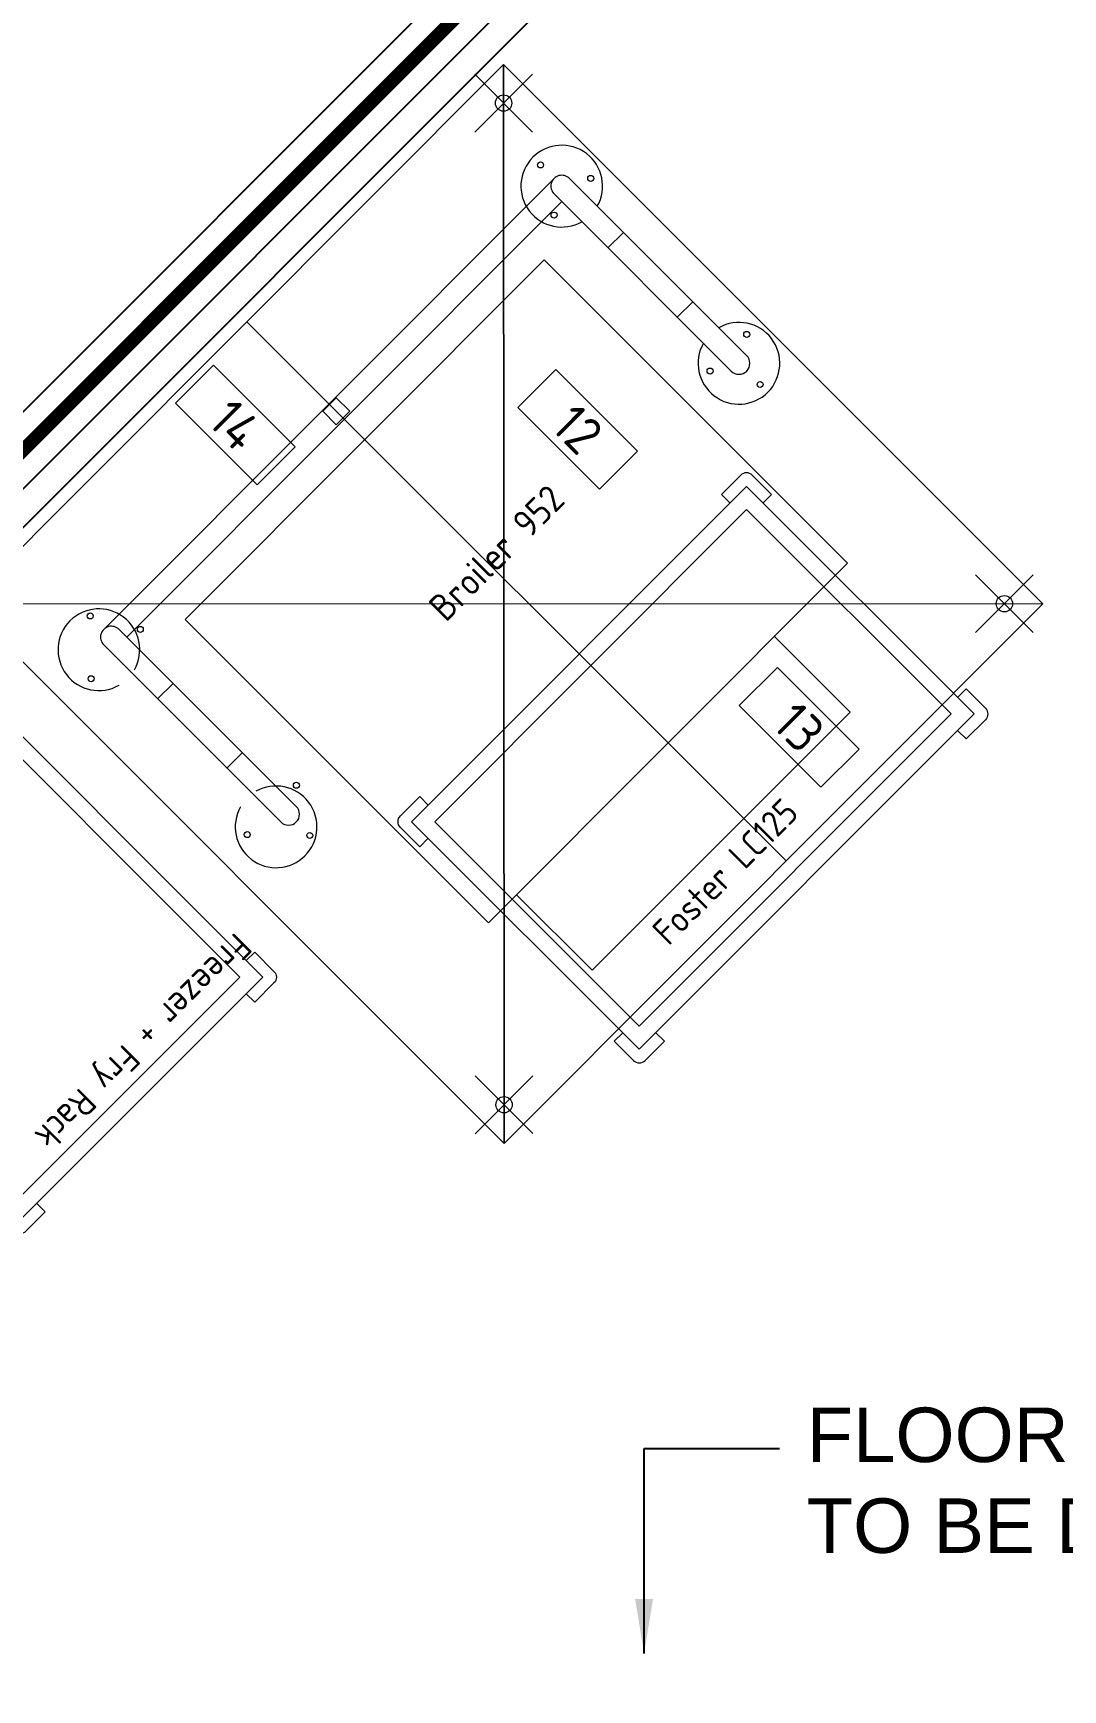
# Model space of a CAD drawing. Header units: millimetres. Extents: x 396580293 to 396624419, y 2853145456 to 2853176656.
# Drawn here: x 396595420 to 396597311, y 2853160069 to 2853163110 of the extents above; entities that cross this region are included whole.
import ezdxf
from ezdxf.enums import TextEntityAlignment as Align

# ---------------------------------------------------------------- set-up
doc = ezdxf.new("R2010")
doc.units = ezdxf.units.MM
doc.header["$LTSCALE"] = 800
doc.header["$MEASUREMENT"] = 0
doc.linetypes.add('HIDDEN', pattern=[0.375, 0.25, -0.125])
for name, color, linetype, lineweight in [('17_A-FIXT_KIT_Pen_No__20', 1, 'Continuous', 0), ('410P', 4, 'Continuous', 13), ('45_A-WALL_CLAD_Pen_No__100', 2, 'Continuous', 13)]:
    doc.layers.add(name, color=color, linetype=linetype, lineweight=lineweight)
for name, color, linetype in [('A-HATCH GYPSUM', 9, 'Continuous'), ('BLOCK', 3, 'Continuous'), ('DIM', 55, 'Continuous'), ('FIRELINE', 6, 'Continuous')]:
    doc.layers.add(name, color=color, linetype=linetype)
doc.layers.add('L-PLINE', color=6, linetype='HIDDEN', plot=False)
doc.styles.add('ARIAL', font='arial.ttf')
doc.styles.add('GENERATED_STYLE_4', font='isocp.shx')
doc.styles.add('ISO8', font='isocp.shx')
doc.dimstyles.new('dim-50', dxfattribs={"dimscale": 50, "dimtxt": 2, "dimasz": 2, "dimexe": 1, "dimexo": 1, "dimgap": 1, "dimtad": 1, "dimdec": 0, "dimrnd": 5, "dimdsep": 46, "dimtxsty": 'ARIAL', "dimcen": 1, "dimdle": 1, "dimclrd": 1, "dimclre": 1, "dimclrt": 3, "dimadec": 0, "dimazin": 0, "dimtfac": 0.1, "dimtdec": 0, "dimtix": 1, "dimtmove": 1, "dimatfit": 3, "dimfxl": 1, "dimtvp": 1.5, "dimfrac": 2, "dimtolj": 1, "dimtzin": 0, "dimarcsym": 0})

# ---------------------------------------------------------------- blocks, each defined once
blk = doc.blocks.new('POS_G')
at = {"layer": '410P'}
blk.add_lwpolyline([(-106.06601721, -49.49747469800001), (-106.06601721, 49.49747469800001), (106.06601721, 49.49747469800001), (106.06601721, -49.49747469800001)], close=True, dxfattribs=at)
at = {"layer": '410P', "color": 3, "style": 'ISO8'}
blk.add_attdef('POS', text='', height=70.71067814000001, dxfattribs=at).set_placement((0, 0), align=Align.MIDDLE)
blk = doc.blocks.new('*D35')
at = {"layer": 'Defpoints', "color": 0, "transparency": 16777216}
for p in [(396596479.7109259, 2853164763.487658), (396596365.0799956, 2853163678.118589), (396596479.7109259, 2853163563.487659), (396596479.7109259, 2853163563.487659), (396590053.2577437, 2853157137.034474)]:
    blk.add_point(p, dxfattribs=at)
at = {"layer": 'DIM', "color": 1, "lineweight": -2, "transparency": 16777216}
blk.add_arc((396596479.7109259, 2853163563.487659), 162.1126163420246, 125.9289879321951, 189.0710120789823, dxfattribs=at)
at = {"layer": 'DIM', "color": 1, "transparency": 16777216}
for points in [[(396596379.4456835, 2853163710.611649), (396596389.7266023, 2853163678.903388), (396596479.710926, 2853163725.600275)], [(396596334.471156, 2853163545.50494), (396596304.7803221, 2853163530.353521), (396596365.0799957, 2853163448.856728)]]:
    blk.add_solid(points, dxfattribs=at)
at = {"layer": 'DIM', "color": 3, "transparency": 16777216, "insert": (396596236.5421175, 2853163664.211477), "char_height": 100, "attachment_point": 5, "rotation": 67.50000000425132, "style": 'ARIAL'}
blk.add_mtext('\\A1;135°', dxfattribs=at)

msp = doc.modelspace()

# ---------------------------------------------------------------- linework, layer by layer
at = {"layer": '17_A-FIXT_KIT_Pen_No__20', "linetype": 'Continuous'}
for p, q in [((396596284.9314026, 2853161071.966583), (396596284.0227565, 2853163051.874219)), ((396596230.9976276, 2853163034.172132), (396596337.1127857, 2853162928.154329)), ((396596231.0463051, 2853162928.105652), (396596337.0641078, 2853163034.22081)), ((396595549.6957816, 2853162015.183534), (396596376.6346449, 2853162842.881765)), ((396596730.3388575, 2853162517.773484), (396596404.9190391, 2853162842.894746)), ((396596702.0674432, 2853162489.476109), (396596376.6476263, 2853162814.597371)), ((396595592.1288642, 2853162001.060807), (396596390.7963132, 2853162800.461664)), ((396596503.959854, 2853162743.944798), (396596475.6884392, 2853162715.647421)), ((396595699.2412452, 2853162033.283471), (396596358.6719784, 2853162693.319753)), ((396596915.7058138, 2853162136.796966), (396596358.6719784, 2853162693.319753)), ((396596631.2980427, 2853162616.723434), (396596603.0266293, 2853162588.426057)), ((396596802.6776007, 2853161590.290472), (396595812.2694596, 2853162579.789966)), ((396596802.6776007, 2853161590.290472), (396595812.2694596, 2853162579.789967)), ((396595976.5951084, 2853162440.352574), (396595951.857622, 2853162415.59237)), ((396595976.6178245, 2853162390.854882), (396595951.857622, 2853162415.59237)), ((396596001.3553122, 2853162415.615086), (396595976.5951084, 2853162440.352574)), ((396596001.3553122, 2853162415.615086), (396595976.6178245, 2853162390.854882)), ((396596915.7058138, 2853162136.796966), (396596256.2750801, 2853161476.760684)), ((396597256.6752853, 2853162009.333324), (396597150.5601272, 2853162115.351126)), ((396597256.6266073, 2853162115.399805), (396597150.6088046, 2853162009.284646)), ((396597274.4308962, 2853162062.374725), (396595294.5232619, 2853162061.466077)), ((396595903.3999943, 2853161690.075252), (396595577.9801768, 2853162015.196515)), ((396596256.2750801, 2853161476.760684), (396595699.2412452, 2853162033.283471)), ((396595875.1285805, 2853161661.777877), (396595549.7087625, 2853161986.89914)), ((396596920.2877578, 2853161863.502772), (396596781.3476432, 2853162002.315415)), ((396595648.7495774, 2853161887.94919), (396595677.0209912, 2853161916.246565)), ((396596446.7415703, 2853161389.521734), (396596920.2877578, 2853161863.502772)), ((396595776.0877665, 2853161760.727826), (396595804.3591808, 2853161789.025202)), ((396596446.7415703, 2853161389.521734), (396596307.8014578, 2853161528.334377)), ((396596337.9564837, 2853161089.770872), (396596231.8413252, 2853161195.788675)), ((396596231.8900031, 2853161089.722194), (396596337.9078058, 2853161195.837353))]:
    msp.add_line(p, q, dxfattribs=at)
at = {"layer": '17_A-FIXT_KIT_Pen_No__20', "linetype": 'Continuous', "flags": 128}
for points in [[(396595294.5232629, 2853162061.466077), (396596284.931403, 2853161071.966582), (396597274.4308966, 2853162062.374724), (396596284.0227555, 2853163051.874217)], [(396596533.2151984, 2853161244.602141), (396596115.1214765, 2853161662.312284), (396596730.0247325, 2853162277.780199), (396597148.1184548, 2853161860.070057)], [(396596157.5480679, 2853161662.331754), (396596730.0442036, 2853162235.353607), (396597105.6918625, 2853161860.050585), (396596533.1957272, 2853161287.028732)], [(396595841.821091, 2853161376.929573), (396595232.9994286, 2853161985.751235), (396594787.5201648, 2853161540.271969), (396595396.3418263, 2853160931.450308)], [(396595232.9994291, 2853161943.324638), (396594829.9467609, 2853161540.27197), (396595396.3418263, 2853160973.876906), (396595799.3944948, 2853161376.929573)]]:
    msp.add_lwpolyline(points, close=True, dxfattribs=at)
for points in [[(396596760.4444117, 2853162247.388429), (396596775.9936894, 2853162262.951986), (396596740.6219696, 2853162298.291253, 0.4142135623730951), (396596719.4086741, 2853162298.281518), (396596684.0694054, 2853162262.909799), (396596699.6329621, 2853162247.360521)], [(396597117.6987766, 2853161890.461826), (396597133.2480544, 2853161906.025382), (396597168.6197737, 2853161870.686115, -0.4142135623730951), (396597168.6295088, 2853161849.472819), (396597133.2902411, 2853161814.1011), (396597117.7266844, 2853161829.650377)], [(396596145.5411543, 2853161631.920513), (396596129.991877, 2853161616.356957), (396596094.6201571, 2853161651.696224, -0.4142135623730951), (396596094.610422, 2853161672.909521), (396596129.9496893, 2853161708.281239), (396596145.5132459, 2853161692.731962)], [(396595811.4153631, 2853161407.335301), (396595826.9717816, 2853161422.89172), (396595862.3272794, 2853161387.536223, -0.4142135623730951), (396595862.3272794, 2853161366.322925), (396595826.9717825, 2853161330.967426), (396595811.4153636, 2853161346.523846)], [(396596502.7955192, 2853161274.99391), (396596487.2462424, 2853161259.430353), (396596522.6179613, 2853161224.091087, 0.4142135623730951), (396596543.8312568, 2853161224.100821), (396596579.1705245, 2853161259.47254), (396596563.6069678, 2853161275.021819)], [(396595365.9360984, 2853160961.856035), (396595350.37968, 2853160946.299619), (396595385.7351778, 2853160910.944121, 0.4142135623742317), (396595406.9484752, 2853160910.94412), (396595442.303973, 2853160946.299618), (396595426.7475546, 2853160961.856037)]]:
    msp.add_lwpolyline(points, format="xyb", dxfattribs=at)
at = {"layer": '17_A-FIXT_KIT_Pen_No__20', "linetype": 'Continuous'}
for centre, radius in [((396596284.0040811, 2853162981.214309), 15.00006708912217), ((396596351.874442, 2853162867.619253), 5.500024599361852), ((396596443.9029521, 2853162843.005551), 5.500024599361852), ((396596376.5726046, 2853162775.613373), 5.500024599361852), ((396596730.4138779, 2853162556.757482), 5.500024599361852), ((396596663.0835308, 2853162489.365305), 5.500024599361852), ((396596755.1120414, 2853162464.751602), 5.500024599361852), ((396597203.6177062, 2853162062.342225), 15.00006708912217), ((396595524.9355782, 2853162039.921022), 5.500024599361852), ((396595616.9640893, 2853162015.307317), 5.500024599361852), ((396595526.6372913, 2853161924.795323), 5.500024599361852), ((396595903.475016, 2853161729.05925), 5.500024599361852), ((396595813.1482171, 2853161638.547256), 5.500024599361852), ((396595928.1731791, 2853161637.053371), 5.500024599361852), ((396596284.8989042, 2853161142.779773), 15.00006708912217)]:
    msp.add_circle(centre, radius, dxfattribs=at)
for centre, radius, start, end in [((396596390.7833318, 2853162828.746059), 75.00033544566773, 330.4923096524569, 299.5599075485275), ((396596390.7833318, 2853162828.746059), 20.00008945219132, 45.02601261983867, 225.0260126198387), ((396596716.2031502, 2853162503.624796), 75.00033544566773, 150.4923096524569, 119.5599075485274), ((396596716.2031502, 2853162503.624796), 20.00008945219132, 225.0260126198387, 45.02601261983867), ((396595540.84802, 2853161977.928008), 75.00033544566773, 330.4923096524569, 299.5599075485275), ((396595563.8444699, 2853162001.047827), 20.00008945219132, 45.02601261983867, 225.0260126198387), ((396595866.2678369, 2853161652.806746), 75.00033544566773, 150.4923096524569, 119.5599075485274), ((396595889.2642883, 2853161675.926565), 20.00008945219132, 225.0260126198387, 45.02601261983867)]:
    msp.add_arc(centre, radius, start, end, dxfattribs=at)
at = {"layer": '45_A-WALL_CLAD_Pen_No__100'}
for points in [[(396597274.4308971, 2853162062.374725), (396596284.0227555, 2853163051.874217), (396595294.5232629, 2853162061.466077), (396596284.9314026, 2853161071.966582), (396597274.4308962, 2853162062.374725)], [(396596284.0227565, 2853163051.874216), (396596284.931403, 2853161071.966582)], [(396597274.4308966, 2853162062.374724), (396595294.5232629, 2853162061.466077)]]:
    msp.add_lwpolyline(points, dxfattribs=at)
at = {"layer": 'A-HATCH GYPSUM'}
for p, q in [((396596529.7109267, 2853163542.776981), (396590829.6609899, 2853157842.727043)), ((396596629.7109266, 2853163501.355625), (396590900.3716686, 2853157772.016365))]:
    msp.add_line(p, q, dxfattribs=at)
at = {"layer": 'BLOCK'}
msp.add_line((396590194.6791002, 2853156995.613119), (396596679.7109262, 2853163480.644947), dxfattribs=at)
at = {"layer": 'FIRELINE', "linetype": 'HIDDEN', "ltscale": 3, "const_width": 25}
msp.add_lwpolyline([(396590865.0163292, 2853157807.371704), (396596579.7109267, 2853163522.066303)], dxfattribs=at)
at = {"layer": 'L-PLINE', "linetype": 'Continuous'}
msp.add_lwpolyline([(396590865.0163292, 2853157807.371704), (396596579.7109267, 2853163522.066303), (396596579.7109267, 2853164963.487659)], dxfattribs=at)

# ---------------------------------------------------------------- block references
at = {"color": 8}
ref = msp.add_blockref('POS_G', (396595791.4587353, 2853162390.479761), dxfattribs=dict(at, xscale=-1.000004218568702, yscale=1.000004218569301, zscale=1.000004472609055, rotation=135.0262926302471))
ref.add_attrib('POS', '14', dxfattribs={"layer": '410P', "color": 3, "height": 70.71099440121932, "rotation": 315.0263989938583, "style": 'ISO8'}).set_placement((396595791.4587353, 2853162390.479761), align=Align.MIDDLE)
ref = msp.add_blockref('POS_G', (396596419.9265264, 2853162382.527375), dxfattribs=dict(at, xscale=-1.000004218568702, yscale=1.000004218569301, zscale=1.000004472609055, rotation=135.0262926302471))
ref.add_attrib('POS', '12', dxfattribs={"layer": '410P', "color": 3, "height": 70.71099440121932, "rotation": 315.0263989938583, "style": 'ISO8'}).set_placement((396596419.9265264, 2853162382.527375), align=Align.MIDDLE)
ref = msp.add_blockref('POS_G', (396596826.78135, 2853161835.535504), dxfattribs=dict(at, xscale=-1.000004218568702, yscale=1.000004218569301, zscale=1.000004472609055, rotation=135.0262926302471))
ref.add_attrib('POS', '13', dxfattribs={"layer": '410P', "color": 3, "height": 70.71099440121932, "rotation": 315.0263989938583, "style": 'ISO8'}).set_placement((396596826.78135, 2853161835.535504), align=Align.MIDDLE)

# ---------------------------------------------------------------- texts
at = {"layer": '17_A-FIXT_KIT_Pen_No__20', "linetype": 'Continuous', "attachment_point": 7, "style": 'GENERATED_STYLE_4'}
for s, insert, char_height, rotation in [('{Broiler 952}', (396596177.7710227, 2853162026.894604), 50.00022363045275, 45.02629497834171), ('{Foster LC125}', (396596586.9312109, 2853161432.758679), 48.00021468523463, 45.02629497834171), ('{Freezer + Fry Rack}', (396595781.2272432, 2853161471.16837), 48.00021468523463, 225.00000003168427)]:
    msp.add_mtext(s, dxfattribs=dict(at, insert=insert, char_height=char_height, rotation=rotation))
at = {"layer": 'DIM', "color": 3, "insert": (396596840.4446631, 2853160586.988692), "char_height": 100, "attachment_point": 1, "style": 'ARIAL'}
msp.add_mtext('FLOOR FINISH & SCREED \\PTO BE DONE BY TENANT', dxfattribs=at)

# ---------------------------------------------------------------- dimensions: what is measured, and where the dimension line sits
at = {"layer": 'DIM'}
dim = msp.add_angular_dim_2l(base=(396596365.0799956, 2853163678.118589), line1=((396596479.7109262, 2853163563.487659), (396596479.7109262, 2853164763.487659)), line2=((396590053.2577439, 2853157137.034475), (396596479.7109262, 2853163563.487659)), dimstyle='dim-50', dxfattribs=at)
dim.commit()
dim.dimension.update_dxf_attribs({"geometry": '*D35', "text_midpoint": (396596236.5421176, 2853163664.211477)})

# ---------------------------------------------------------------- leaders
at = {"layer": 'DIM', "annotation_type": 0, "has_hookline": 1, "hookline_direction": 1, "text_width": 1712.073669849931, "horizontal_direction": (1, 1.293636e-10, 0)}
msp.add_leader([(396596542.0058985, 2853160135.522901), (396596542.005898, 2853160511.988692), (396596790.444663, 2853160511.988692)], dimstyle='dim-50', override={"dimgap": 1, "dimtad": 0}, dxfattribs=at)

doc.saveas('drawing.dxf')
